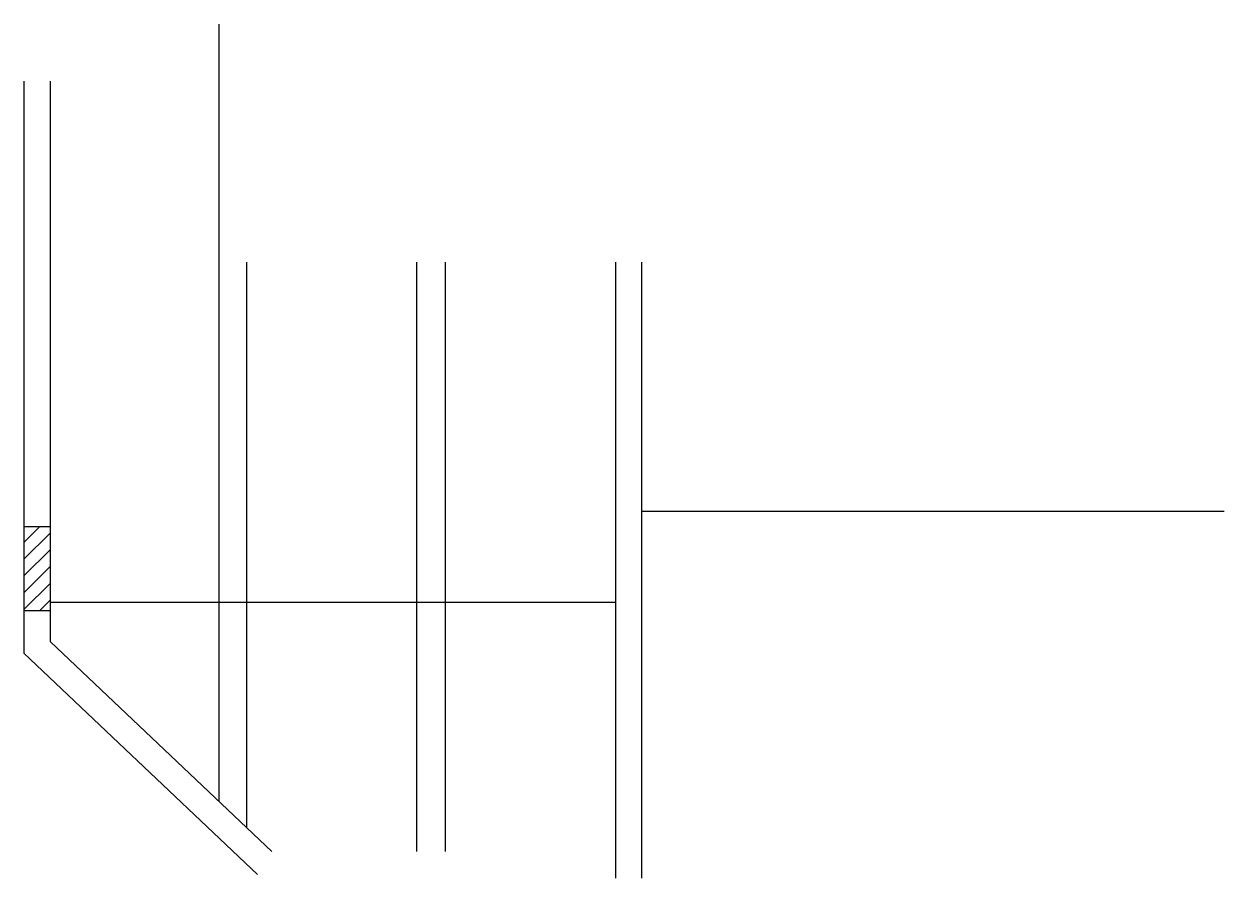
# Model space of a CAD drawing. Header units: metres. Extents: x 3608 to 4470, y 2555 to 3168.
import ezdxf

# ---------------------------------------------------------------- set-up
doc = ezdxf.new("R2010")
doc.units = ezdxf.units.M
for name, color, linetype in [('3', 7, 'Continuous'), ('7', 7, 'Continuous'), ('Painéis', 7, 'Continuous')]:
    doc.layers.add(name, color=color, linetype=linetype)

msp = doc.modelspace()

# ---------------------------------------------------------------- linework, layer by layer
at = {"layer": '3', "color": 7, "lineweight": 25}
for p, q in [((3608.22, 2795.77), (3619.39, 2806.94)), ((3608.22, 2783.75), (3627.22, 2802.75)), ((3608.22, 2771.73), (3627.22, 2790.73)), ((3608.22, 2759.71), (3627.22, 2778.71)), ((3608.22, 2747.68), (3627.22, 2766.68)), ((3619.5, 2746.94), (3627.22, 2754.66))]:
    msp.add_line(p, q, dxfattribs=at)
for points in [[(3608.22, 3126.94), (3608.22, 2806.94)], [(3627.22, 2806.94), (3627.22, 3126.94)], [(4032.72, 2996.94), (4032.72, 2554.94)], [(4051.72, 2554.94), (4051.72, 2996.94)], [(3608.22, 2746.94), (3608.22, 2716.23)], [(3627.22, 2724.41), (3627.22, 2746.94)], [(3786.18, 2573.94), (3627.22, 2724.41)], [(3608.22, 2716.23), (3775.87, 2557.54)]]:
    msp.add_lwpolyline(points, dxfattribs=at)
at = {"layer": '7', "color": 7, "lineweight": 25}
msp.add_lwpolyline([(3608.22, 2746.94), (3627.22, 2746.94), (3627.22, 2806.94), (3608.22, 2806.94), (3608.22, 2746.94)], dxfattribs=at)
at = {"layer": 'Painéis', "color": 7, "lineweight": 25}
for p, q in [((3748.22, 2609.88), (3748.22, 3167.94)), ((3768.22, 2590.95), (3768.22, 2996.94)), ((3890.22, 2573.94), (3890.22, 2996.94)), ((3910.72, 2573.94), (3910.72, 2996.94)), ((4469.63, 2817.94), (4051.63, 2817.94)), ((3627.22, 2752.94), (4032.72, 2752.94))]:
    msp.add_line(p, q, dxfattribs=at)

doc.saveas('drawing.dxf')
